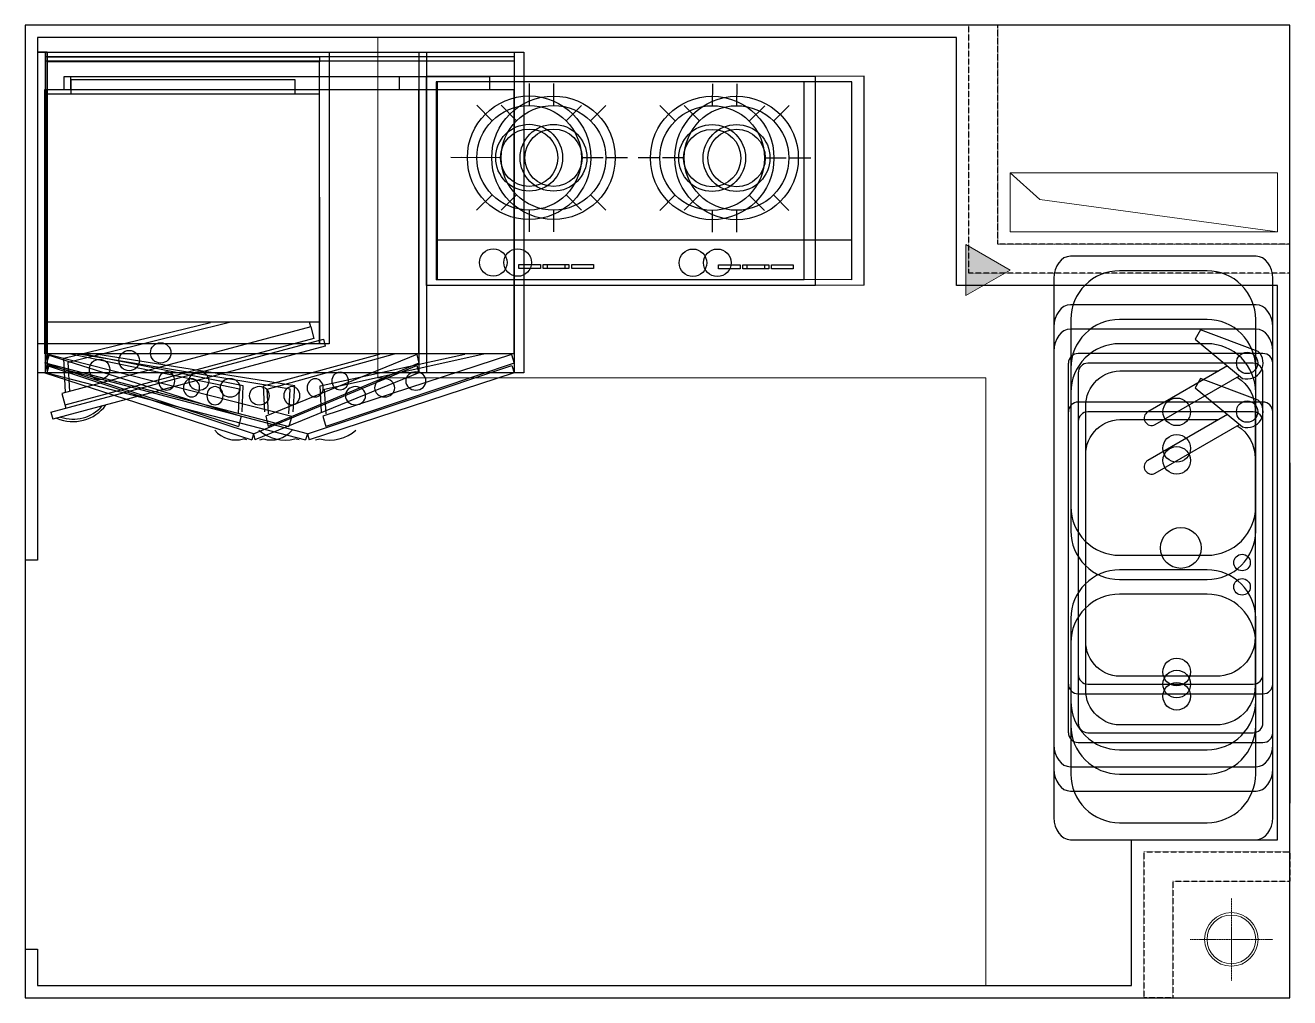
# Model space of a CAD drawing. Header units: millimetres. Extents: x 0 to 2600, y 0 to 2000.
import ezdxf

# ---------------------------------------------------------------- set-up
doc = ezdxf.new("R2010")
doc.units = ezdxf.units.MM
doc.header["$MEASUREMENT"] = 0
doc.linetypes.add('DASH', pattern=[0.35, 0.25, -0.1])
doc.linetypes.add('DASHED2', pattern=[0.375, 0.25, -0.125])
for name, color, linetype in [('.PF-活动家具', 141, 'Continuous'), ('A-WALL-MOVE', 4, 'Continuous'), ('A-WINDOW', 2, 'Continuous'), ('A-厨卫装修线', 145, 'Continuous'), ('Sunac_冰箱', 141, 'Continuous'), ('Sunac_水盆', 150, 'Continuous'), ('Sunac_灶台', 85, 'Continuous')]:
    doc.layers.add(name, color=color, linetype=linetype)
for name, color, linetype, lineweight in [('A-排气道', 12, 'Continuous', 18), ('A-洁具厨具', 30, 'Continuous', 18), ('Sunac_立管', 80, 'Continuous', 18)]:
    doc.layers.add(name, color=color, linetype=linetype, lineweight=lineweight)

# ---------------------------------------------------------------- blocks, each defined once
blk = doc.blocks.new('灶台_800')
at = {"layer": 'Sunac_灶台'}
for p, q in [((400, 0), (-400, 0)), ((-400, -430), (-400, 0)), ((400, -430), (400, 0)), ((400, -430), (-400, -430))]:
    blk.add_line(p, q, dxfattribs=at)
at = {"layer": 'Sunac_灶台', "color": 250}
for p, q in [((376.4, -11.6), (-379.8, -11.6)), ((-379.8, -11.6), (-379.8, -418.4)), ((-188.8, -15), (-188.8, -59.9)), ((187.8, -15.6), (187.7, -60.4)), ((376.4, -418.4), (376.4, -11.6)), ((-264.9, -91.3), (-296.6, -59.5)), ((-81.1, -59.8), (-112.8, -91.5)), ((111.6, -91.8), (79.9, -60.1)), ((295.5, -60.4), (263.7, -92)), ((-296.5, -167.3), (-350.3, -167.2)), ((-36.6, -167.7), (-81.4, -167.6)), ((80, -167.8), (35.1, -167.8)), ((339.9, -168.2), (295.1, -168.1)), ((-265.2, -243.4), (-296.9, -275)), ((-81.4, -275.3), (-113, -243.6)), ((111.4, -243.9), (79.6, -275.6)), ((295.2, -275.9), (263.5, -244.1)), ((-189.1, -275), (-189.2, -319.8)), ((187.4, -275.5), (187.3, -320.4)), ((376.4, -337.2), (-379.8, -337.2)), ((-210.1, -395.1), (-210.1, -387.1)), ((-210.1, -387.1), (-165.6, -387.1)), ((-165.6, -387.1), (-165.6, -395.2)), ((-151.5, -395.2), (-151.5, -387.1)), ((-151.5, -387.1), (-107, -387.2)), ((-107, -387.2), (-107, -395.3)), ((200.5, -395.7), (200.5, -387.7)), ((200.5, -387.7), (245, -387.7)), ((245, -387.7), (245, -395.8)), ((259.1, -395.8), (259.1, -387.7)), ((259.1, -387.7), (303.6, -387.8)), ((303.6, -387.8), (303.6, -395.9)), ((-165.6, -395.2), (-210.1, -395.1)), ((-107, -395.3), (-151.5, -395.2)), ((245, -395.8), (200.5, -395.7)), ((303.6, -395.9), (259.1, -395.8)), ((376.4, -418.4), (-379.8, -418.4))]:
    blk.add_line(p, q, dxfattribs=at)
for centre, radius in [((-189, -167.4), 127), ((187.5, -168), 127), ((-189, -167.4), 107.6), ((187.5, -168), 107.6), ((-189, -167.4), 68.7), ((187.5, -168), 68.7), ((-189, -167.4), 59), ((187.5, -168), 59), ((-262.7, -382.9), 28.3), ((147.9, -383.5), 28.3)]:
    blk.add_circle(centre, radius, dxfattribs=at)
blk = doc.blocks.new('灶台_900')
at = {"layer": 'Sunac_灶台'}
for p, q in [((450, 0), (-450, 0)), ((-450, -430), (-450, 0)), ((450, -430), (450, 0)), ((450, -430), (-450, -430))]:
    blk.add_line(p, q, dxfattribs=at)
at = {"layer": 'Sunac_灶台', "color": 250}
for p, q in [((424.4, -11.6), (-427.9, -11.2)), ((-427.9, -11.2), (-427.9, -418)), ((-188.8, -15), (-188.8, -59.9)), ((187.8, -15.6), (187.7, -60.4)), ((424.4, -418.4), (424.4, -11.6)), ((-264.9, -91.3), (-296.6, -59.5)), ((-81.1, -59.8), (-112.8, -91.5)), ((111.6, -91.8), (79.9, -60.1)), ((295.5, -60.4), (263.7, -92)), ((-296.5, -167.3), (-377.3, -167)), ((-36.6, -167.7), (-81.4, -167.6)), ((80, -167.8), (35.1, -167.8)), ((339.9, -168.2), (295.1, -168.1)), ((-265.2, -243.4), (-296.9, -275)), ((-81.4, -275.3), (-113, -243.6)), ((111.4, -243.9), (79.6, -275.6)), ((295.2, -275.9), (263.5, -244.1)), ((-189.1, -275), (-189.2, -319.8)), ((187.4, -275.5), (187.3, -320.4)), ((424.4, -337.2), (-427.9, -336.8)), ((-210.1, -395.1), (-210.1, -387.1)), ((-210.1, -387.1), (-165.6, -387.1)), ((-165.6, -387.1), (-165.6, -395.2)), ((-151.5, -395.2), (-151.5, -387.1)), ((-151.5, -387.1), (-107, -387.2)), ((-107, -387.2), (-107, -395.3)), ((200.5, -395.7), (200.5, -387.7)), ((200.5, -387.7), (245, -387.7)), ((245, -387.7), (245, -395.8)), ((259.1, -395.8), (259.1, -387.7)), ((259.1, -387.7), (303.6, -387.8)), ((303.6, -387.8), (303.6, -395.9)), ((-165.6, -395.2), (-210.1, -395.1)), ((-107, -395.3), (-151.5, -395.2)), ((245, -395.8), (200.5, -395.7)), ((303.6, -395.9), (259.1, -395.8)), ((424.4, -418.4), (-427.9, -418))]:
    blk.add_line(p, q, dxfattribs=at)
for centre, radius in [((-189, -167.4), 127), ((187.5, -168), 127), ((-189, -167.4), 107.6), ((187.5, -168), 107.6), ((-189, -167.4), 68.7), ((187.5, -168), 68.7), ((-189, -167.4), 59), ((187.5, -168), 59), ((-262.7, -382.9), 28.3), ((147.9, -383.5), 28.3)]:
    blk.add_circle(centre, radius, dxfattribs=at)
blk = doc.blocks.new('立管_170_170')
at = {"layer": 'Sunac_立管', "linetype": 'DASH', "ltscale": 0.2}
for p, q in [((0, 85), (0, -85)), ((-85, 0), (85, 0))]:
    blk.add_line(p, q, dxfattribs=at)
at = {"layer": 'Sunac_立管'}
for radius in [55, 50]:
    blk.add_circle((0, 0), radius, dxfattribs=at)
blk = doc.blocks.new('水盆_单盆_600_420')
at = {"layer": 'Sunac_水盆'}
for p, q in [((280, 0), (-280, 0)), ((-300, -20), (-300, -400)), ((300, -400), (300, -20)), ((280, -420), (-280, -420))]:
    blk.add_line(p, q, dxfattribs=at)
at = {"layer": 'Sunac_水盆', "color": 250}
for p, q in [((-304.3, -29.8), (-348.7, -148.3)), ((-329.3, -159.6), (-248.8, -61.8)), ((-348.7, -148.3), (-329.3, -159.6))]:
    blk.add_line(p, q, dxfattribs=at)
blk.add_lwpolyline([(260, -20), (-260, -20, 0.414214), (-280, -40), (-280, -380, 0.414214), (-260, -400), (260, -400, 0.414214), (280, -380), (280, -40, 0.414214)], format="xyb", close=True, dxfattribs=at)
blk.add_lwpolyline([(-251.4, -73, -0.256104), (-184, -36), (184, -36, -0.414214), (264, -116), (264, -314, -0.440849), (184, -384), (-184, -384, -0.440849), (-264, -314), (-264, -116, -0.014255), (-263.9, -111.4, -0.014255)], format="xyb", dxfattribs=at)
for points in [[(-154, -241.7), (-254.1, -68.3)], [(-274.5, -93), (-180, -256.7)]]:
    blk.add_lwpolyline(points, dxfattribs=at)
for centre, radius in [((-280.5, -52.6), 21.9), ((0, -188.9), 42)]:
    blk.add_circle(centre, radius, dxfattribs=at)
at = {"layer": 'Sunac_水盆'}
for centre, start, end in [((-280, -20), 90, 180), ((280, -20), 0, 90), ((-280, -400), 180, 270), ((280, -400), 270, 0)]:
    blk.add_arc(centre, 20, start, end, dxfattribs=at)
at = {"layer": 'Sunac_水盆', "color": 250}
for centre, radius, start, end in [((-280.5, -52.6), 33, 343.8129, 136.1888), ((-167, -249.2), 15, 210.0007, 30.0007)]:
    blk.add_arc(centre, radius, start, end, dxfattribs=at)
blk = doc.blocks.new('水盆_单盆_800_420')
at = {"layer": 'Sunac_水盆'}
for p, q in [((380, 0), (-380, 0)), ((-400, -20), (-400, -400)), ((400, -400), (400, -20)), ((380, -420), (-380, -420))]:
    blk.add_line(p, q, dxfattribs=at)
at = {"layer": 'Sunac_水盆', "color": 250}
for p, q in [((-404.3, -29.8), (-448.7, -148.3)), ((-429.3, -159.6), (-348.8, -61.8)), ((-448.7, -148.3), (-429.3, -159.6))]:
    blk.add_line(p, q, dxfattribs=at)
blk.add_lwpolyline([(360, -20), (-360, -20, 0.414214), (-380, -40), (-380, -380, 0.414214), (-360, -400), (360, -400, 0.414214), (380, -380), (380, -40, 0.414214)], format="xyb", close=True, dxfattribs=at)
blk.add_lwpolyline([(-351.4, -73, -0.256104), (-284, -36), (284, -36, -0.414214), (364, -116), (364, -314, -0.440849), (284, -384), (-284, -384, -0.440849), (-364, -314), (-364, -116, -0.014255), (-363.9, -111.4, -0.014255)], format="xyb", dxfattribs=at)
for points in [[(-254, -241.7), (-354.1, -68.3)], [(-374.5, -93), (-280, -256.7)]]:
    blk.add_lwpolyline(points, dxfattribs=at)
for centre, radius in [((-380.5, -52.6), 21.9), ((0, -188.9), 42)]:
    blk.add_circle(centre, radius, dxfattribs=at)
at = {"layer": 'Sunac_水盆'}
for centre, start, end in [((-380, -20), 90, 180), ((380, -20), 0, 90), ((-380, -400), 180, 270), ((380, -400), 270, 0)]:
    blk.add_arc(centre, 20, start, end, dxfattribs=at)
at = {"layer": 'Sunac_水盆', "color": 250}
for centre, radius, start, end in [((-380.5, -52.6), 33, 343.8129, 136.1888), ((-267, -249.2), 15, 210.0007, 30.0007)]:
    blk.add_arc(centre, radius, start, end, dxfattribs=at)
blk = doc.blocks.new('水盆_双盆_900_450')
at = {"layer": 'Sunac_水盆'}
for points in [[(404.5, 0), (-404.5, 0)], [(-450, -34.1), (-450, -415.9)], [(450, -415.9), (450, -34.1)], [(-404.5, -450), (404.5, -450)]]:
    blk.add_lwpolyline(points, dxfattribs=at)
at = {"layer": 'Sunac_水盆', "color": 250}
for points in [[(65, -315), (65, -135, 0.414214), (-35, -35), (-320, -35, 0.414214), (-420, -135), (-420, -315, 0.414214), (-320, -415), (-35, -415, 0.414214)], [(315, -35), (195, -35, 0.414214), (95, -135), (95, -315, 0.414214), (195, -415), (315, -415, 0.414214), (415, -315), (415, -135, 0.414214)]]:
    blk.add_lwpolyline(points, format="xyb", close=True, dxfattribs=at)
for centre, radius in [((80, -63), 17), ((-180, -197.3), 28.4), ((255, -197.3), 28.4)]:
    blk.add_circle(centre, radius, dxfattribs=at)
at = {"layer": 'Sunac_水盆'}
for centre, major_axis, start_param, end_param in [((404.5, -34.1), (45.5, 0), 0, 1.570796), ((-404.5, -34.1), (-45.5, 0), -1.570796, 0), ((-404.5, -415.9), (-45.5, 0), 0, 1.570796), ((404.5, -415.9), (45.5, 0), 4.712389, 6.283185)]:
    blk.add_ellipse(centre, major_axis=major_axis, ratio=0.750045, start_param=start_param, end_param=end_param, dxfattribs=at)
blk = doc.blocks.new('水盆_双盆_1000_450')
at = {"layer": 'Sunac_水盆'}
for points in [[(454.5, 0), (-454.5, 0)], [(-500, -34.1), (-500, -415.9)], [(500, -415.9), (500, -34.1)], [(-454.5, -450), (454.5, -450)]]:
    blk.add_lwpolyline(points, dxfattribs=at)
at = {"layer": 'Sunac_水盆', "color": 250}
for points in [[(65, -315), (65, -135, 0.414214), (-35, -35), (-370, -35, 0.414214), (-470, -135), (-470, -315, 0.414214), (-370, -415), (-35, -415, 0.414214)], [(365, -35), (195, -35, 0.414214), (95, -135), (95, -315, 0.414214), (195, -415), (365, -415, 0.414214), (465, -315), (465, -135, 0.414214)]]:
    blk.add_lwpolyline(points, format="xyb", close=True, dxfattribs=at)
for centre, radius in [((80, -63), 17), ((-205, -197.3), 28.4), ((280, -197.3), 28.4)]:
    blk.add_circle(centre, radius, dxfattribs=at)
at = {"layer": 'Sunac_水盆'}
for centre, major_axis, start_param, end_param in [((454.5, -34.1), (45.5, 0), 0, 1.570796), ((-454.5, -34.1), (-45.5, 0), -1.570796, 0), ((-454.5, -415.9), (-45.5, 0), 0, 1.570796), ((454.5, -415.9), (45.5, 0), 4.712389, 6.283185)]:
    blk.add_ellipse(centre, major_axis=major_axis, ratio=0.750045, start_param=start_param, end_param=end_param, dxfattribs=at)
blk = doc.blocks.new('水盆_双盆_1200_450')
at = {"layer": 'Sunac_水盆'}
for points in [[(554.5, 0), (-554.5, 0)], [(-600, -34.1), (-600, -415.9)], [(600, -415.9), (600, -34.1)], [(-554.5, -450), (554.5, -450)]]:
    blk.add_lwpolyline(points, dxfattribs=at)
at = {"layer": 'Sunac_水盆', "color": 250}
for points in [[(15, -315), (15, -135, 0.414214), (-85, -35), (-470, -35, 0.414214), (-570, -135), (-570, -315, 0.414214), (-470, -415), (-85, -415, 0.414214)], [(465, -35), (145, -35, 0.414214), (45, -135), (45, -315, 0.414214), (145, -415), (465, -415, 0.414214), (565, -315), (565, -135, 0.414214)]]:
    blk.add_lwpolyline(points, format="xyb", close=True, dxfattribs=at)
for centre, radius in [((30, -63), 17), ((-280, -197.3), 28.4), ((305, -197.3), 28.4)]:
    blk.add_circle(centre, radius, dxfattribs=at)
at = {"layer": 'Sunac_水盆'}
for centre, major_axis, start_param, end_param in [((554.5, -34.1), (45.5, 0), 0, 1.570796), ((-554.5, -34.1), (-45.5, 0), -1.570796, 0), ((-554.5, -415.9), (-45.5, 0), 0, 1.570796), ((554.5, -415.9), (45.5, 0), 4.712389, 6.283185)]:
    blk.add_ellipse(centre, major_axis=major_axis, ratio=0.750045, start_param=start_param, end_param=end_param, dxfattribs=at)
blk = doc.blocks.new('冰箱_对开门_800')
at = {"layer": 'Sunac_冰箱'}
for p, q in [((0, 0), (0, 800)), ((0, 800), (660, 800)), ((660, 800), (660, 0)), ((660, 784), (797.8, 447.1)), ((660, 15.2), (797.8, 441)), ((0, 0), (660, 0)), ((0, 0), (660, 0)), ((0, 0), (660, 0))]:
    blk.add_line(p, q, dxfattribs=at)
at = {"layer": 'Sunac_冰箱', "color": 250}
for p, q in [((0, 784.2), (660, 784.2)), ((8.9, 15.8), (8.9, 784.2)), ((17.8, 15.8), (17.8, 784.2)), ((77.1, 15.4), (77.1, 783.8)), ((77.1, 783.8), (620.5, 783.8)), ((620.5, 783.8), (620.5, 15.4)), ((622.1, 780), (639.9, 784.2)), ((639.9, 784.2), (770.2, 474.5)), ((644.8, 780.4), (660, 784)), ((785, 444.1), (644.8, 780.4)), ((622.1, 780), (748.8, 469.4)), ((50.2, 54.9), (50.2, 744.3)), ((77.1, 744.3), (50.2, 744.3)), ((693.5, 472.4), (620.5, 734.3)), ((686.6, 464.9), (621.4, 703.3)), ((744.3, 474.8), (693.5, 472.4)), ((748.8, 469.4), (770.2, 474.5)), ((785, 444.1), (644.8, 18.9)), ((740.2, 467.4), (686.6, 464.9)), ((785, 444.1), (797.8, 447.1)), ((785, 444.1), (797.8, 441)), ((797.8, 457.5), (795.7, 464.7)), ((686.6, 423.3), (621.4, 95.9)), ((622.1, 19.3), (748.8, 418.7)), ((740.2, 420.8), (686.6, 423.3)), ((748.8, 418.7), (770.2, 413.6)), ((797.8, 430.6), (795.7, 423.5)), ((693.5, 415.8), (620.5, 65)), ((639.9, 15.1), (770.2, 413.6)), ((744.3, 413.4), (693.5, 415.8)), ((77.1, 54.9), (50.2, 54.9)), ((0, 15.8), (660, 15.8)), ((620.5, 15.4), (77.1, 15.4)), ((622.1, 19.3), (639.9, 15.1)), ((644.8, 18.9), (660, 15.3))]:
    blk.add_line(p, q, dxfattribs=at)
at = {"layer": 'Sunac_冰箱', "color": 8}
blk.add_line((83.8, 783.8), (596.1, 783.8), dxfattribs=at)
at = {"layer": 'Sunac_冰箱', "color": 250}
blk.add_ellipse((676.7, 622.5), major_axis=(-18.7, 0), ratio=0.888889, dxfattribs=at)
for centre, major_axis, start_param, end_param in [((690.7, 571.2), (18.7, 0), 3.141593, 9.424778), ((706.9, 523.1), (18.7, 0), 3.141593, 9.424778), ((728.2, 480.2), (69.7, 0), -0.253694, 0.777293), ((728.2, 407.9), (-69.7, 0), 2.364299, 3.395287), ((706.9, 365.1), (18.7, 0), 3.141593, 9.424778), ((690.7, 316.9), (18.7, 0), 3.141593, 9.424778), ((676.7, 265.7), (18.7, 0), 3.141593, 9.424778)]:
    blk.add_ellipse(centre, major_axis=major_axis, ratio=0.888889, start_param=start_param, end_param=end_param, dxfattribs=at)
blk = doc.blocks.new('冰箱_对开门_1000')
at = {"layer": 'Sunac_冰箱'}
for p, q in [((0, 0), (0, 1000)), ((0, 1000), (660, 1000)), ((660, 1000), (660, 0)), ((660, 980.1), (797.8, 558.9)), ((660, 19), (797.8, 551.3)), ((0, 0), (660, 0)), ((0, 0), (660, 0)), ((0, 0), (660, 0))]:
    blk.add_line(p, q, dxfattribs=at)
at = {"layer": 'Sunac_冰箱', "color": 250}
for p, q in [((0, 980.2), (660, 980.2)), ((8.9, 19.8), (8.9, 980.2)), ((17.8, 19.8), (17.8, 980.2)), ((77.1, 19.3), (77.1, 979.8)), ((77.1, 979.8), (620.5, 979.8)), ((620.5, 979.8), (620.5, 19.3)), ((622.1, 975), (639.9, 980.2)), ((622.1, 975), (748.8, 586.8)), ((639.9, 980.2), (770.2, 593.2)), ((644.8, 975.5), (660, 980)), ((785, 555.1), (644.8, 975.5)), ((50.2, 68.7), (50.2, 930.4)), ((77.1, 930.4), (50.2, 930.4)), ((693.5, 590.5), (620.5, 917.8)), ((686.6, 581.1), (621.4, 879.1)), ((740.2, 584.2), (686.6, 581.1)), ((744.3, 593.4), (693.5, 590.5)), ((748.8, 586.8), (770.2, 593.2)), ((797.8, 571.9), (795.7, 580.8)), ((785, 555.1), (644.8, 23.6)), ((785, 555.1), (797.8, 558.9)), ((785, 555.1), (797.8, 551.3)), ((686.6, 529.1), (621.4, 119.9)), ((622.1, 24.1), (748.8, 523.4)), ((740.2, 526), (686.6, 529.1)), ((748.8, 523.4), (770.2, 517)), ((797.8, 538.3), (795.7, 529.4)), ((693.5, 519.7), (620.5, 81.2)), ((639.9, 18.8), (770.2, 517)), ((744.3, 516.7), (693.5, 519.7)), ((77.1, 68.7), (50.2, 68.7)), ((0, 19.8), (660, 19.8)), ((620.5, 19.3), (77.1, 19.3)), ((622.1, 24.1), (639.9, 18.8)), ((644.8, 23.6), (660, 19.1))]:
    blk.add_line(p, q, dxfattribs=at)
at = {"layer": 'Sunac_冰箱', "color": 8}
blk.add_line((83.8, 979.8), (596.1, 979.8), dxfattribs=at)
at = {"layer": 'Sunac_冰箱', "color": 250}
for centre, major_axis, start_param, end_param in [((676.7, 778.1), (0, 20.8), 3.141593, 9.424778), ((690.7, 714), (0, 20.8), 3.141593, 9.424778), ((706.9, 653.9), (0, 20.8), 3.141593, 9.424778), ((728.2, 600.3), (0, 77.5), 4.458695, 5.489682), ((728.2, 509.9), (0, 77.5), 3.935096, 4.966083), ((706.9, 456.3), (0, 20.8), 3.141593, 9.424778), ((690.7, 396.2), (0, 20.8), 3.141593, 9.424778), ((676.7, 332.1), (0, 20.8), 3.141593, 9.424778)]:
    blk.add_ellipse(centre, major_axis=major_axis, ratio=0.9, start_param=start_param, end_param=end_param, dxfattribs=at)
blk = doc.blocks.new('冰箱_单开门_700')
at = {"layer": '.PF-活动家具'}
for p, q in [((20, 0), (0, 0)), ((0, 0), (0, -600)), ((20, 0), (600, 0)), ((600, 0), (600, -600)), ((0, -298.8), (0, -600)), ((0, -298.8), (0, -600)), ((0, -298.8), (0, -600)), ((600, -298.8), (600, -600)), ((27.7, -740.6), (587.9, -590.5)), ((587.9, -590.5), (591.8, -605)), ((600, -600), (0, -600)), ((591.8, -605), (31.5, -755.1)), ((600, -600), (580, -600)), ((27.7, -740.6), (31.5, -755.1))]:
    blk.add_line(p, q, dxfattribs=at)
at = {"layer": '.PF-活动家具', "color": 250}
for p, q in [((20, -555.6), (20, 0)), ((20, -10), (580, -10)), ((20, -20), (20, -10)), ((580, -20), (20, -20)), ((580, -10), (580, -20)), ((580, -86.8), (580, -20)), ((69.5, -56.4), (529.5, -56.4)), ((69.5, -86.8), (69.5, -56.4)), ((529.5, -56.4), (529.5, -86.8)), ((580, -86.8), (20, -86.8)), ((580, -600), (580, -86.8)), ((580, -298.8), (580, -600)), ((579.5, -555.6), (19.5, -555.6)), ((20, -555.6), (20, -600)), ((562, -565.3), (50.1, -702.4)), ((54, -629.9), (355.8, -556.6)), ((63.5, -637.7), (394.9, -555.6)), ((562, -565.3), (559.4, -555.6)), ((562, -565.3), (568.5, -589.4)), ((568.5, -589.4), (56.6, -726.6)), ((57.7, -700.4), (54, -629.9)), ((66.7, -698), (63.5, -637.7)), ((50.1, -702.4), (58.1, -732.4))]:
    blk.add_line(p, q, dxfattribs=at)
for centre in [(253.4, -618.8), (188.6, -634.6), (127.7, -652.8)]:
    blk.add_circle(centre, 21, dxfattribs=at)
for radius, start, end in [(83.4, 246.0177, 323.9823), (78.4, 250.7814, 319.2186)]:
    blk.add_arc((73.4, -676.7), radius, start, end, dxfattribs=at)

msp = doc.modelspace()

# ---------------------------------------------------------------- hatches: boundary and pattern name
at = {"layer": 'A-排气道', "ltscale": 0.5}
msp.add_hatch(color=256, dxfattribs=at).paths.add_polyline_path([(2025, 1496.6), (1933.9, 1444), (1933.9, 1549.2)])

# ---------------------------------------------------------------- linework, layer by layer
at = {"layer": 'A-WALL-MOVE', "linetype": 'DASH'}
for p, q in [((1940, 1490), (1940, 2000)), ((2000, 1550), (2000, 2000)), ((2600, 1550), (2000, 1550)), ((2600, 1490), (1940, 1490)), ((2300, 300), (2600, 300)), ((2300, 300), (2300, 0)), ((2600, 300), (2600, 240)), ((2360, 240), (2600, 240)), ((2360, 240), (2360, 0)), ((2360, 0), (2300, 0))]:
    msp.add_line(p, q, dxfattribs=at)
at = {"layer": 'A-WALL-MOVE'}
msp.add_lwpolyline([(0, 0), (2600, 0), (2600, 2000), (0, 2000)], close=True, dxfattribs=at)
at = {"layer": 'A-WINDOW'}
for p, q in [((2600, 1100), (2600, 400)), ((0, 900), (0, 100))]:
    msp.add_line(p, q, dxfattribs=at)
at = {"layer": 'A-厨卫装修线', "color": 6}
msp.add_lwpolyline([(0, 100), (25, 100), (25, 25), (2275, 25), (2275, 325), (2575, 325), (2575, 1465), (1915, 1465), (1915, 1975), (25, 1975), (25, 900), (0, 900)], dxfattribs=at)
at = {"layer": 'A-排气道', "linetype": 'DASHED2'}
msp.add_lwpolyline([(2000, 2000), (2000, 1550), (2600, 1550), (2600, 2000)], close=True, dxfattribs=at)
at = {"layer": 'A-排气道', "ltscale": 0.5}
for points in [[(2025, 1696.6), (2025, 1575), (2575, 1575), (2575, 1696.6)], [(2025, 1496.6), (1933.9, 1444), (1933.9, 1549.2)]]:
    msp.add_lwpolyline(points, close=True, dxfattribs=at)
msp.add_lwpolyline([(2575, 1575), (2085.9, 1641.5), (2025, 1696.6)], dxfattribs=at)
at = {"layer": 'A-洁具厨具'}
msp.add_lwpolyline([(1975, 25), (1975, 1275), (725, 1275), (725, 1975)], dxfattribs=at)

# ---------------------------------------------------------------- block references
for name, p, rotation in [('冰箱_对开门_800', (25, 1945), 270.0000000000001), ('冰箱_对开门_1000', (25, 1945), 270.0000000000001), ('灶台_900', (1275, 1895), 0.02294258424052802), ('水盆_双盆_1200_450', (2565, 925), 270), ('水盆_双盆_1000_450', (2565, 925), 270), ('水盆_双盆_900_450', (2565, 925), 270), ('水盆_单盆_800_420', (2565, 925), 270), ('水盆_单盆_600_420', (2565, 925), 270)]:
    msp.add_blockref(name, p, dxfattribs=dict(rotation=rotation))
for name, p in [('冰箱_单开门_700', (25, 1945)), ('灶台_800', (1225, 1895)), ('立管_170_170', (2480, 120))]:
    msp.add_blockref(name, p)

doc.saveas('drawing.dxf')
